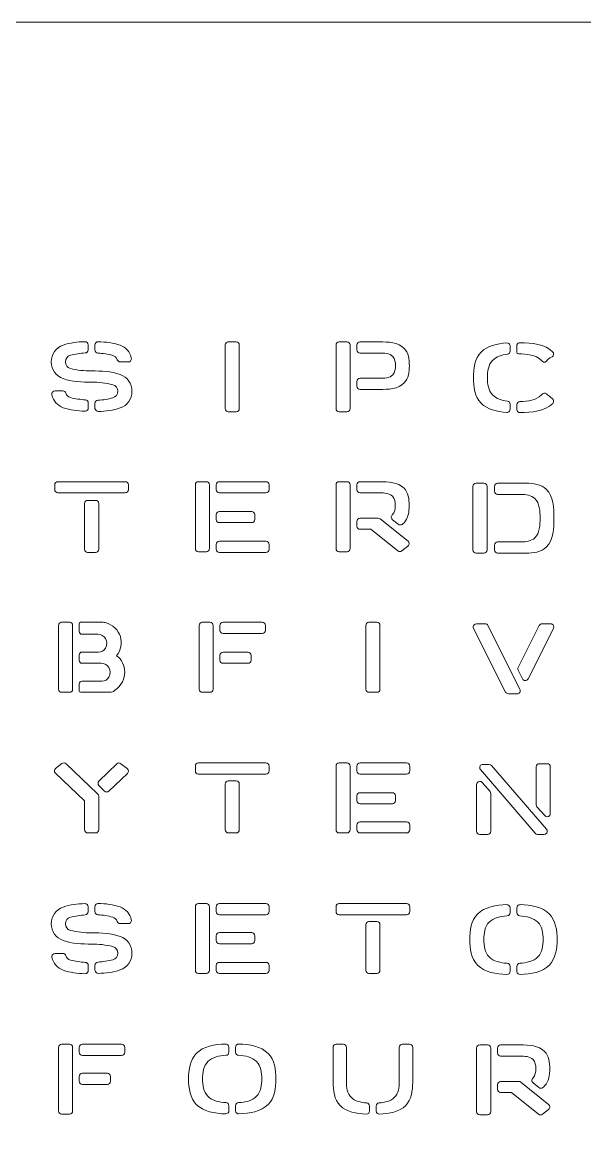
# Model space of a CAD drawing. Header units: inches. Extents: x 0 to 42, y 0 to 42.
# Drawn here: x 21 to 31.5, y 21.25 to 42 of the extents above; entities that cross this region are included whole.
import ezdxf

# ---------------------------------------------------------------- set-up
doc = ezdxf.new("R2010")
doc.units = ezdxf.units.IN
doc.header["$MEASUREMENT"] = 0
doc.layers.add('Layer 1', color=7, linetype='Continuous', lineweight=0)

msp = doc.modelspace()

# ---------------------------------------------------------------- linework, layer by layer
at = {"layer": 'Layer 1', "color": 18, "lineweight": 9, "true_color": 0x000000}
msp.add_lwpolyline([(0, 42), (42, 42), (42, 0), (0, 0)], close=True, dxfattribs=at)
for points, knots in [([(22.378, 34.75), (22.367, 34.761), (22.36, 34.776), (22.357, 34.792), (22.357, 34.792), (22.357, 34.886), (22.357, 34.886), (22.36, 34.918), (22.383, 34.942), (22.416, 34.944), (22.509, 34.95), (22.602, 34.964), (22.691, 34.988), (22.749, 35.004), (22.785, 35.051), (22.785, 35.111), (22.785, 35.17), (22.749, 35.218), (22.691, 35.233), (22.563, 35.268), (22.428, 35.281), (22.295, 35.281), (22.116, 35.281), (21.93, 35.286), (21.762, 35.348), (21.626, 35.397), (21.543, 35.515), (21.543, 35.66), (21.543, 35.804), (21.626, 35.922), (21.762, 35.972), (21.891, 36.019), (22.03, 36.033), (22.169, 36.037), (22.185, 36.038), (22.2, 36.032), (22.212, 36.021), (22.223, 36.009), (22.23, 35.995), (22.232, 35.978), (22.232, 35.978), (22.232, 35.885), (22.232, 35.885), (22.23, 35.852), (22.207, 35.828), (22.175, 35.826), (22.082, 35.82), (21.989, 35.806), (21.899, 35.782), (21.841, 35.767), (21.805, 35.719), (21.805, 35.66), (21.805, 35.6), (21.841, 35.553), (21.899, 35.537), (22.027, 35.503), (22.162, 35.49), (22.295, 35.49), (22.474, 35.49), (22.66, 35.484), (22.828, 35.423), (22.964, 35.373), (23.047, 35.255), (23.047, 35.111), (23.047, 34.966), (22.964, 34.848), (22.828, 34.799), (22.699, 34.752), (22.56, 34.737), (22.421, 34.733), (22.405, 34.733), (22.39, 34.738), (22.378, 34.75)], [0, 0, 0, 0, 1, 1, 1, 2, 2, 2, 3, 3, 3, 4, 4, 4, 5, 5, 5, 6, 6, 6, 7, 7, 7, 8, 8, 8, 9, 9, 9, 10, 10, 10, 11, 11, 11, 12, 12, 12, 13, 13, 13, 14, 14, 14, 15, 15, 15, 16, 16, 16, 17, 17, 17, 18, 18, 18, 19, 19, 19, 20, 20, 20, 21, 21, 21, 22, 22, 22, 23, 23, 23, 24, 24, 24, 24]), ([(23.036, 35.73), (23.04, 35.711), (23.034, 35.691), (23.02, 35.676), (23.009, 35.664), (22.992, 35.659), (22.975, 35.659), (22.975, 35.659), (22.831, 35.659), (22.831, 35.659), (22.805, 35.659), (22.783, 35.675), (22.775, 35.7), (22.761, 35.741), (22.73, 35.77), (22.688, 35.781), (22.598, 35.805), (22.505, 35.819), (22.412, 35.825), (22.381, 35.827), (22.357, 35.852), (22.357, 35.883), (22.357, 35.883), (22.357, 35.975), (22.357, 35.975), (22.357, 35.99), (22.361, 36.004), (22.371, 36.015), (22.383, 36.029), (22.4, 36.037), (22.418, 36.036), (22.556, 36.032), (22.696, 36.018), (22.825, 35.971), (22.934, 35.931), (23.011, 35.844), (23.036, 35.73)], [0, 0, 0, 0, 1, 1, 1, 2, 2, 2, 3, 3, 3, 4, 4, 4, 5, 5, 5, 6, 6, 6, 7, 7, 7, 8, 8, 8, 9, 9, 9, 10, 10, 10, 11, 11, 11, 12, 12, 12, 12]), ([(24.788, 34.787), (24.788, 34.787), (24.788, 35.975), (24.788, 35.975), (24.788, 36.007), (24.814, 36.034), (24.846, 36.034), (24.846, 36.034), (24.993, 36.034), (24.993, 36.034), (25.025, 36.034), (25.052, 36.007), (25.052, 35.975), (25.052, 35.975), (25.052, 34.787), (25.052, 34.787), (25.052, 34.754), (25.025, 34.728), (24.993, 34.728), (24.993, 34.728), (24.846, 34.728), (24.846, 34.728), (24.814, 34.728), (24.788, 34.754), (24.788, 34.787)], [0, 0, 0, 0, 1, 1, 1, 2, 2, 2, 3, 3, 3, 4, 4, 4, 5, 5, 5, 6, 6, 6, 7, 7, 7, 8, 8, 8, 8]), ([(27.121, 35.975), (27.121, 35.975), (27.121, 34.787), (27.121, 34.787), (27.121, 34.754), (27.095, 34.728), (27.062, 34.728), (27.062, 34.728), (26.916, 34.728), (26.916, 34.728), (26.883, 34.728), (26.857, 34.754), (26.857, 34.787), (26.857, 34.787), (26.857, 35.975), (26.857, 35.975), (26.857, 36.007), (26.883, 36.034), (26.916, 36.034), (26.916, 36.034), (27.062, 36.034), (27.062, 36.034), (27.095, 36.034), (27.121, 36.007), (27.121, 35.975)], [0, 0, 0, 0, 1, 1, 1, 2, 2, 2, 3, 3, 3, 4, 4, 4, 5, 5, 5, 6, 6, 6, 7, 7, 7, 8, 8, 8, 8]), ([(28.129, 35.912), (28.21, 35.834), (28.226, 35.702), (28.226, 35.589), (28.226, 35.477), (28.21, 35.345), (28.129, 35.266), (28.019, 35.153), (27.829, 35.145), (27.671, 35.145), (27.671, 35.145), (27.305, 35.145), (27.305, 35.145), (27.272, 35.145), (27.246, 35.171), (27.246, 35.204), (27.246, 35.204), (27.246, 35.294), (27.246, 35.294), (27.246, 35.327), (27.272, 35.353), (27.305, 35.353), (27.305, 35.353), (27.672, 35.353), (27.672, 35.353), (27.756, 35.353), (27.857, 35.357), (27.916, 35.418), (27.959, 35.459), (27.967, 35.529), (27.967, 35.589), (27.967, 35.649), (27.959, 35.719), (27.916, 35.761), (27.857, 35.821), (27.756, 35.825), (27.672, 35.825), (27.672, 35.825), (27.305, 35.825), (27.305, 35.825), (27.272, 35.825), (27.246, 35.852), (27.246, 35.884), (27.246, 35.884), (27.246, 35.975), (27.246, 35.975), (27.246, 36.007), (27.272, 36.034), (27.305, 36.034), (27.305, 36.034), (27.671, 36.034), (27.671, 36.034), (27.829, 36.034), (28.019, 36.025), (28.129, 35.912)], [0, 0, 0, 0, 1, 1, 1, 2, 2, 2, 3, 3, 3, 4, 4, 4, 5, 5, 5, 6, 6, 6, 7, 7, 7, 8, 8, 8, 9, 9, 9, 10, 10, 10, 11, 11, 11, 12, 12, 12, 13, 13, 13, 14, 14, 14, 15, 15, 15, 16, 16, 16, 17, 17, 17, 18, 18, 18, 18]), ([(29.564, 35.84), (29.682, 35.962), (29.863, 36.001), (30.042, 36.013), (30.057, 36.014), (30.072, 36.011), (30.084, 36.002), (30.099, 35.99), (30.107, 35.973), (30.107, 35.955), (30.107, 35.955), (30.107, 35.86), (30.107, 35.86), (30.107, 35.83), (30.085, 35.805), (30.055, 35.801), (29.95, 35.789), (29.849, 35.76), (29.779, 35.688), (29.699, 35.61), (29.682, 35.478), (29.682, 35.365), (29.682, 35.253), (29.699, 35.121), (29.779, 35.042), (29.849, 34.971), (29.95, 34.941), (30.055, 34.929), (30.085, 34.925), (30.107, 34.9), (30.107, 34.87), (30.107, 34.87), (30.107, 34.778), (30.107, 34.778), (30.107, 34.763), (30.102, 34.748), (30.093, 34.737), (30.08, 34.723), (30.063, 34.716), (30.044, 34.717), (29.864, 34.729), (29.682, 34.768), (29.564, 34.89), (29.445, 35.005), (29.421, 35.2), (29.421, 35.365), (29.421, 35.53), (29.445, 35.725), (29.564, 35.84)], [0, 0, 0, 0, 1, 1, 1, 2, 2, 2, 3, 3, 3, 4, 4, 4, 5, 5, 5, 6, 6, 6, 7, 7, 7, 8, 8, 8, 9, 9, 9, 10, 10, 10, 11, 11, 11, 12, 12, 12, 13, 13, 13, 14, 14, 14, 15, 15, 15, 16, 16, 16, 16]), ([(30.232, 35.842), (30.232, 35.842), (30.232, 35.966), (30.232, 35.966), (30.232, 35.97), (30.233, 35.974), (30.234, 35.978), (30.245, 36.004), (30.267, 36.019), (30.292, 36.018), (30.511, 36.016), (30.758, 35.993), (30.906, 35.84), (30.91, 35.837), (30.912, 35.833), (30.914, 35.828), (30.929, 35.787), (30.905, 35.749), (30.859, 35.743), (30.842, 35.729), (30.828, 35.718), (30.811, 35.705), (30.787, 35.648), (30.734, 35.64), (30.703, 35.675), (30.699, 35.679), (30.695, 35.684), (30.69, 35.688), (30.588, 35.794), (30.415, 35.808), (30.264, 35.809), (30.246, 35.81), (30.232, 35.824), (30.232, 35.842)], [0, 0, 0, 0, 1, 1, 1, 2, 2, 2, 3, 3, 3, 4, 4, 4, 5, 5, 5, 6, 6, 6, 7, 7, 7, 8, 8, 8, 9, 9, 9, 10, 10, 10, 11, 11, 11, 11]), ([(21.554, 35.045), (21.549, 35.065), (21.555, 35.084), (21.569, 35.099), (21.58, 35.111), (21.597, 35.117), (21.614, 35.117), (21.614, 35.117), (21.758, 35.117), (21.758, 35.117), (21.784, 35.117), (21.806, 35.1), (21.814, 35.076), (21.828, 35.035), (21.86, 35.006), (21.901, 34.994), (21.991, 34.97), (22.084, 34.957), (22.177, 34.951), (22.208, 34.949), (22.232, 34.923), (22.232, 34.892), (22.232, 34.892), (22.232, 34.801), (22.232, 34.801), (22.232, 34.786), (22.228, 34.771), (22.218, 34.76), (22.206, 34.746), (22.19, 34.739), (22.172, 34.739), (22.033, 34.744), (21.893, 34.758), (21.764, 34.805), (21.655, 34.845), (21.579, 34.932), (21.554, 35.045)], [0, 0, 0, 0, 1, 1, 1, 2, 2, 2, 3, 3, 3, 4, 4, 4, 5, 5, 5, 6, 6, 6, 7, 7, 7, 8, 8, 8, 9, 9, 9, 10, 10, 10, 11, 11, 11, 12, 12, 12, 12]), ([(30.232, 34.773), (30.232, 34.773), (30.232, 34.862), (30.232, 34.862), (30.232, 34.894), (30.258, 34.921), (30.29, 34.921), (30.434, 34.924), (30.593, 34.942), (30.69, 35.042), (30.695, 35.046), (30.699, 35.051), (30.703, 35.055), (30.724, 35.079), (30.759, 35.082), (30.784, 35.062), (30.821, 35.033), (30.858, 35.004), (30.894, 34.974), (30.906, 34.964), (30.915, 34.951), (30.918, 34.936), (30.921, 34.916), (30.914, 34.898), (30.901, 34.885), (30.752, 34.737), (30.508, 34.715), (30.292, 34.712), (30.274, 34.712), (30.257, 34.719), (30.246, 34.733), (30.236, 34.744), (30.232, 34.759), (30.232, 34.773)], [0, 0, 0, 0, 1, 1, 1, 2, 2, 2, 3, 3, 3, 4, 4, 4, 5, 5, 5, 6, 6, 6, 7, 7, 7, 8, 8, 8, 9, 9, 9, 10, 10, 10, 11, 11, 11, 11]), ([(21.666, 33.423), (21.666, 33.423), (22.923, 33.423), (22.923, 33.423), (22.956, 33.423), (22.982, 33.396), (22.982, 33.364), (22.982, 33.364), (22.982, 33.273), (22.982, 33.273), (22.982, 33.241), (22.956, 33.214), (22.923, 33.214), (22.923, 33.214), (21.666, 33.214), (21.666, 33.214), (21.633, 33.214), (21.607, 33.241), (21.607, 33.273), (21.607, 33.273), (21.607, 33.364), (21.607, 33.364), (21.607, 33.396), (21.633, 33.423), (21.666, 33.423)], [0, 0, 0, 0, 1, 1, 1, 2, 2, 2, 3, 3, 3, 4, 4, 4, 5, 5, 5, 6, 6, 6, 7, 7, 7, 8, 8, 8, 8]), ([(24.232, 32.176), (24.232, 32.176), (24.232, 33.364), (24.232, 33.364), (24.232, 33.396), (24.258, 33.423), (24.291, 33.423), (24.291, 33.423), (24.437, 33.423), (24.437, 33.423), (24.47, 33.423), (24.496, 33.396), (24.496, 33.364), (24.496, 33.364), (24.496, 32.176), (24.496, 32.176), (24.496, 32.143), (24.47, 32.117), (24.437, 32.117), (24.437, 32.117), (24.291, 32.117), (24.291, 32.117), (24.258, 32.117), (24.232, 32.143), (24.232, 32.176)], [0, 0, 0, 0, 1, 1, 1, 2, 2, 2, 3, 3, 3, 4, 4, 4, 5, 5, 5, 6, 6, 6, 7, 7, 7, 8, 8, 8, 8]), ([(25.548, 33.214), (25.548, 33.214), (24.68, 33.214), (24.68, 33.214), (24.647, 33.214), (24.621, 33.241), (24.621, 33.273), (24.621, 33.273), (24.621, 33.364), (24.621, 33.364), (24.621, 33.396), (24.647, 33.423), (24.68, 33.423), (24.68, 33.423), (25.548, 33.423), (25.548, 33.423), (25.581, 33.423), (25.607, 33.396), (25.607, 33.364), (25.607, 33.364), (25.607, 33.273), (25.607, 33.273), (25.607, 33.241), (25.581, 33.214), (25.548, 33.214)], [0, 0, 0, 0, 1, 1, 1, 2, 2, 2, 3, 3, 3, 4, 4, 4, 5, 5, 5, 6, 6, 6, 7, 7, 7, 8, 8, 8, 8]), ([(26.916, 33.423), (26.916, 33.423), (27.062, 33.423), (27.062, 33.423), (27.095, 33.423), (27.121, 33.396), (27.121, 33.364), (27.121, 33.364), (27.121, 32.176), (27.121, 32.176), (27.121, 32.143), (27.095, 32.117), (27.062, 32.117), (27.062, 32.117), (26.916, 32.117), (26.916, 32.117), (26.883, 32.117), (26.857, 32.143), (26.857, 32.176), (26.857, 32.176), (26.857, 33.364), (26.857, 33.364), (26.857, 33.396), (26.883, 33.423), (26.916, 33.423)], [0, 0, 0, 0, 1, 1, 1, 2, 2, 2, 3, 3, 3, 4, 4, 4, 5, 5, 5, 6, 6, 6, 7, 7, 7, 8, 8, 8, 8]), ([(28.126, 33.302), (28.206, 33.223), (28.223, 33.092), (28.223, 32.98), (28.223, 32.868), (28.206, 32.736), (28.126, 32.658), (28.114, 32.646), (28.102, 32.636), (28.09, 32.627), (28.068, 32.611), (28.039, 32.612), (28.019, 32.629), (28.019, 32.629), (27.911, 32.714), (27.911, 32.714), (27.899, 32.724), (27.89, 32.738), (27.888, 32.754), (27.885, 32.773), (27.892, 32.791), (27.906, 32.805), (27.908, 32.806), (27.909, 32.808), (27.911, 32.809), (27.953, 32.851), (27.962, 32.92), (27.962, 32.98), (27.962, 33.039), (27.953, 33.109), (27.911, 33.15), (27.853, 33.21), (27.753, 33.214), (27.669, 33.214), (27.669, 33.214), (27.305, 33.214), (27.305, 33.214), (27.272, 33.214), (27.246, 33.241), (27.246, 33.273), (27.246, 33.273), (27.246, 33.364), (27.246, 33.364), (27.246, 33.396), (27.272, 33.423), (27.305, 33.423), (27.305, 33.423), (27.669, 33.423), (27.669, 33.423), (27.827, 33.423), (28.016, 33.414), (28.126, 33.302)], [0, 0, 0, 0, 1, 1, 1, 2, 2, 2, 3, 3, 3, 4, 4, 4, 5, 5, 5, 6, 6, 6, 7, 7, 7, 8, 8, 8, 9, 9, 9, 10, 10, 10, 11, 11, 11, 12, 12, 12, 13, 13, 13, 14, 14, 14, 15, 15, 15, 16, 16, 16, 17, 17, 17, 17]), ([(29.471, 33.395), (29.471, 33.395), (29.618, 33.395), (29.618, 33.395), (29.65, 33.395), (29.677, 33.368), (29.677, 33.336), (29.677, 33.336), (29.677, 32.148), (29.677, 32.148), (29.677, 32.116), (29.65, 32.089), (29.618, 32.089), (29.618, 32.089), (29.471, 32.089), (29.471, 32.089), (29.439, 32.089), (29.413, 32.116), (29.413, 32.148), (29.413, 32.148), (29.413, 33.336), (29.413, 33.336), (29.413, 33.368), (29.439, 33.395), (29.471, 33.395)], [0, 0, 0, 0, 1, 1, 1, 2, 2, 2, 3, 3, 3, 4, 4, 4, 5, 5, 5, 6, 6, 6, 7, 7, 7, 8, 8, 8, 8]), ([(30.782, 32.203), (30.69, 32.109), (30.535, 32.089), (30.403, 32.089), (30.403, 32.089), (29.874, 32.089), (29.874, 32.089), (29.842, 32.089), (29.815, 32.116), (29.815, 32.148), (29.815, 32.148), (29.815, 32.239), (29.815, 32.239), (29.815, 32.271), (29.842, 32.298), (29.874, 32.298), (29.874, 32.298), (30.31, 32.298), (30.31, 32.298), (30.399, 32.298), (30.505, 32.311), (30.568, 32.375), (30.659, 32.463), (30.665, 32.615), (30.665, 32.742), (30.665, 32.868), (30.659, 33.021), (30.568, 33.109), (30.505, 33.173), (30.399, 33.186), (30.31, 33.186), (30.31, 33.186), (29.874, 33.186), (29.874, 33.186), (29.842, 33.186), (29.815, 33.213), (29.815, 33.245), (29.815, 33.245), (29.815, 33.336), (29.815, 33.336), (29.815, 33.368), (29.842, 33.395), (29.874, 33.395), (29.874, 33.395), (30.403, 33.395), (30.403, 33.395), (30.535, 33.395), (30.69, 33.375), (30.782, 33.281), (30.916, 33.151), (30.925, 32.928), (30.925, 32.742), (30.925, 32.556), (30.916, 32.333), (30.782, 32.203)], [0, 0, 0, 0, 1, 1, 1, 2, 2, 2, 3, 3, 3, 4, 4, 4, 5, 5, 5, 6, 6, 6, 7, 7, 7, 8, 8, 8, 9, 9, 9, 10, 10, 10, 11, 11, 11, 12, 12, 12, 13, 13, 13, 14, 14, 14, 15, 15, 15, 16, 16, 16, 17, 17, 17, 18, 18, 18, 18]), ([(22.221, 33.075), (22.221, 33.075), (22.368, 33.075), (22.368, 33.075), (22.4, 33.075), (22.427, 33.049), (22.427, 33.016), (22.427, 33.016), (22.427, 32.162), (22.427, 32.162), (22.427, 32.129), (22.4, 32.103), (22.368, 32.103), (22.368, 32.103), (22.221, 32.103), (22.221, 32.103), (22.189, 32.103), (22.163, 32.129), (22.163, 32.162), (22.163, 32.162), (22.163, 33.016), (22.163, 33.016), (22.163, 33.049), (22.189, 33.075), (22.221, 33.075)], [0, 0, 0, 0, 1, 1, 1, 2, 2, 2, 3, 3, 3, 4, 4, 4, 5, 5, 5, 6, 6, 6, 7, 7, 7, 8, 8, 8, 8]), ([(25.284, 32.659), (25.284, 32.659), (24.68, 32.659), (24.68, 32.659), (24.647, 32.659), (24.621, 32.685), (24.621, 32.717), (24.621, 32.717), (24.621, 32.808), (24.621, 32.808), (24.621, 32.841), (24.647, 32.867), (24.68, 32.867), (24.68, 32.867), (25.284, 32.867), (25.284, 32.867), (25.317, 32.867), (25.343, 32.841), (25.343, 32.808), (25.343, 32.808), (25.343, 32.717), (25.343, 32.717), (25.343, 32.685), (25.317, 32.659), (25.284, 32.659)], [0, 0, 0, 0, 1, 1, 1, 2, 2, 2, 3, 3, 3, 4, 4, 4, 5, 5, 5, 6, 6, 6, 7, 7, 7, 8, 8, 8, 8]), ([(27.246, 32.592), (27.246, 32.592), (27.246, 32.683), (27.246, 32.683), (27.246, 32.716), (27.272, 32.742), (27.305, 32.742), (27.305, 32.742), (27.644, 32.742), (27.644, 32.742), (27.657, 32.742), (27.67, 32.737), (27.68, 32.729), (27.68, 32.729), (28.201, 32.313), (28.201, 32.313), (28.213, 32.303), (28.221, 32.289), (28.222, 32.272), (28.224, 32.252), (28.215, 32.233), (28.199, 32.22), (28.199, 32.22), (28.086, 32.13), (28.086, 32.13), (28.065, 32.113), (28.034, 32.113), (28.013, 32.13), (28.013, 32.13), (27.508, 32.534), (27.508, 32.534), (27.508, 32.534), (27.305, 32.534), (27.305, 32.534), (27.272, 32.534), (27.246, 32.56), (27.246, 32.592)], [0, 0, 0, 0, 1, 1, 1, 2, 2, 2, 3, 3, 3, 4, 4, 4, 5, 5, 5, 6, 6, 6, 7, 7, 7, 8, 8, 8, 9, 9, 9, 10, 10, 10, 11, 11, 11, 12, 12, 12, 12]), ([(25.548, 32.103), (25.548, 32.103), (24.68, 32.103), (24.68, 32.103), (24.647, 32.103), (24.621, 32.129), (24.621, 32.162), (24.621, 32.162), (24.621, 32.253), (24.621, 32.253), (24.621, 32.285), (24.647, 32.311), (24.68, 32.311), (24.68, 32.311), (25.548, 32.311), (25.548, 32.311), (25.581, 32.311), (25.607, 32.285), (25.607, 32.253), (25.607, 32.253), (25.607, 32.162), (25.607, 32.162), (25.607, 32.129), (25.581, 32.103), (25.548, 32.103)], [0, 0, 0, 0, 1, 1, 1, 2, 2, 2, 3, 3, 3, 4, 4, 4, 5, 5, 5, 6, 6, 6, 7, 7, 7, 8, 8, 8, 8]), ([(21.677, 29.551), (21.677, 29.551), (21.677, 30.739), (21.677, 30.739), (21.677, 30.771), (21.703, 30.798), (21.735, 30.798), (21.735, 30.798), (21.882, 30.798), (21.882, 30.798), (21.914, 30.798), (21.94, 30.771), (21.94, 30.739), (21.94, 30.739), (21.94, 29.551), (21.94, 29.551), (21.94, 29.518), (21.914, 29.492), (21.882, 29.492), (21.882, 29.492), (21.735, 29.492), (21.735, 29.492), (21.703, 29.492), (21.677, 29.518), (21.677, 29.551)], [0, 0, 0, 0, 1, 1, 1, 2, 2, 2, 3, 3, 3, 4, 4, 4, 5, 5, 5, 6, 6, 6, 7, 7, 7, 8, 8, 8, 8]), ([(22.115, 30.575), (22.088, 30.575), (22.065, 30.597), (22.065, 30.625), (22.065, 30.625), (22.065, 30.775), (22.065, 30.775), (22.065, 30.787), (22.076, 30.798), (22.088, 30.798), (22.088, 30.798), (22.51, 30.798), (22.51, 30.798), (22.523, 30.798), (22.535, 30.796), (22.547, 30.793), (22.85, 30.714), (22.932, 30.38), (22.76, 30.175), (22.954, 30.033), (22.989, 29.723), (22.725, 29.523), (22.699, 29.503), (22.667, 29.492), (22.634, 29.492), (22.634, 29.492), (22.088, 29.492), (22.088, 29.492), (22.076, 29.492), (22.065, 29.502), (22.065, 29.515), (22.065, 29.515), (22.065, 29.651), (22.065, 29.651), (22.065, 29.678), (22.088, 29.7), (22.115, 29.7), (22.115, 29.7), (22.489, 29.7), (22.489, 29.7), (22.543, 29.7), (22.592, 29.729), (22.618, 29.776), (22.688, 29.904), (22.597, 30.034), (22.476, 30.034), (22.476, 30.034), (22.115, 30.034), (22.115, 30.034), (22.088, 30.034), (22.065, 30.056), (22.065, 30.083), (22.065, 30.083), (22.065, 30.193), (22.065, 30.193), (22.065, 30.22), (22.088, 30.242), (22.115, 30.242), (22.115, 30.242), (22.425, 30.242), (22.425, 30.242), (22.478, 30.242), (22.528, 30.271), (22.554, 30.318), (22.624, 30.446), (22.533, 30.575), (22.412, 30.575), (22.412, 30.575), (22.115, 30.575), (22.115, 30.575)], [0, 0, 0, 0, 1, 1, 1, 2, 2, 2, 3, 3, 3, 4, 4, 4, 5, 5, 5, 6, 6, 6, 7, 7, 7, 8, 8, 8, 9, 9, 9, 10, 10, 10, 11, 11, 11, 12, 12, 12, 13, 13, 13, 14, 14, 14, 15, 15, 15, 16, 16, 16, 17, 17, 17, 18, 18, 18, 19, 19, 19, 20, 20, 20, 21, 21, 21, 22, 22, 22, 23, 23, 23, 23]), ([(24.507, 29.492), (24.507, 29.492), (24.36, 29.492), (24.36, 29.492), (24.328, 29.492), (24.302, 29.518), (24.302, 29.551), (24.302, 29.551), (24.302, 30.739), (24.302, 30.739), (24.302, 30.771), (24.328, 30.798), (24.36, 30.798), (24.36, 30.798), (24.507, 30.798), (24.507, 30.798), (24.539, 30.798), (24.565, 30.771), (24.565, 30.739), (24.565, 30.739), (24.565, 29.551), (24.565, 29.551), (24.565, 29.518), (24.539, 29.492), (24.507, 29.492)], [0, 0, 0, 0, 1, 1, 1, 2, 2, 2, 3, 3, 3, 4, 4, 4, 5, 5, 5, 6, 6, 6, 7, 7, 7, 8, 8, 8, 8]), ([(25.538, 30.739), (25.538, 30.739), (25.538, 30.648), (25.538, 30.648), (25.538, 30.616), (25.511, 30.589), (25.479, 30.589), (25.479, 30.589), (24.749, 30.589), (24.749, 30.589), (24.717, 30.589), (24.69, 30.616), (24.69, 30.648), (24.69, 30.648), (24.69, 30.739), (24.69, 30.739), (24.69, 30.771), (24.717, 30.798), (24.749, 30.798), (24.749, 30.798), (25.479, 30.798), (25.479, 30.798), (25.511, 30.798), (25.538, 30.771), (25.538, 30.739)], [0, 0, 0, 0, 1, 1, 1, 2, 2, 2, 3, 3, 3, 4, 4, 4, 5, 5, 5, 6, 6, 6, 7, 7, 7, 8, 8, 8, 8]), ([(27.413, 29.551), (27.413, 29.551), (27.413, 30.739), (27.413, 30.739), (27.413, 30.771), (27.439, 30.798), (27.471, 30.798), (27.471, 30.798), (27.618, 30.798), (27.618, 30.798), (27.65, 30.798), (27.677, 30.771), (27.677, 30.739), (27.677, 30.739), (27.677, 29.551), (27.677, 29.551), (27.677, 29.518), (27.65, 29.492), (27.618, 29.492), (27.618, 29.492), (27.471, 29.492), (27.471, 29.492), (27.439, 29.492), (27.413, 29.518), (27.413, 29.551)], [0, 0, 0, 0, 1, 1, 1, 2, 2, 2, 3, 3, 3, 4, 4, 4, 5, 5, 5, 6, 6, 6, 7, 7, 7, 8, 8, 8, 8]), ([(29.691, 30.737), (29.691, 30.737), (30.289, 29.549), (30.289, 29.549), (30.298, 29.531), (30.297, 29.509), (30.285, 29.49), (30.274, 29.473), (30.254, 29.464), (30.234, 29.464), (30.234, 29.464), (30.075, 29.464), (30.075, 29.464), (30.053, 29.464), (30.033, 29.477), (30.023, 29.497), (30.023, 29.497), (29.425, 30.685), (29.425, 30.685), (29.415, 30.705), (29.417, 30.73), (29.434, 30.75), (29.445, 30.763), (29.462, 30.77), (29.479, 30.77), (29.479, 30.77), (29.639, 30.77), (29.639, 30.77), (29.661, 30.77), (29.681, 30.757), (29.691, 30.737)], [0, 0, 0, 0, 1, 1, 1, 2, 2, 2, 3, 3, 3, 4, 4, 4, 5, 5, 5, 6, 6, 6, 7, 7, 7, 8, 8, 8, 9, 9, 9, 10, 10, 10, 10]), ([(30.442, 29.743), (30.432, 29.722), (30.409, 29.709), (30.382, 29.711), (30.362, 29.714), (30.345, 29.727), (30.336, 29.745), (30.336, 29.745), (30.257, 29.903), (30.257, 29.903), (30.248, 29.92), (30.248, 29.94), (30.257, 29.956), (30.257, 29.956), (30.649, 30.737), (30.649, 30.737), (30.659, 30.757), (30.68, 30.77), (30.702, 30.77), (30.702, 30.77), (30.863, 30.77), (30.863, 30.77), (30.872, 30.77), (30.881, 30.768), (30.889, 30.763), (30.918, 30.749), (30.93, 30.713), (30.915, 30.684), (30.915, 30.684), (30.442, 29.743), (30.442, 29.743)], [0, 0, 0, 0, 1, 1, 1, 2, 2, 2, 3, 3, 3, 4, 4, 4, 5, 5, 5, 6, 6, 6, 7, 7, 7, 8, 8, 8, 9, 9, 9, 10, 10, 10, 10]), ([(25.215, 30.034), (25.215, 30.034), (24.749, 30.034), (24.749, 30.034), (24.717, 30.034), (24.69, 30.06), (24.69, 30.092), (24.69, 30.092), (24.69, 30.183), (24.69, 30.183), (24.69, 30.216), (24.717, 30.242), (24.749, 30.242), (24.749, 30.242), (25.215, 30.242), (25.215, 30.242), (25.247, 30.242), (25.274, 30.216), (25.274, 30.183), (25.274, 30.183), (25.274, 30.092), (25.274, 30.092), (25.274, 30.06), (25.247, 30.034), (25.215, 30.034)], [0, 0, 0, 0, 1, 1, 1, 2, 2, 2, 3, 3, 3, 4, 4, 4, 5, 5, 5, 6, 6, 6, 7, 7, 7, 8, 8, 8, 8]), ([(22.427, 27.553), (22.427, 27.553), (22.427, 26.926), (22.427, 26.926), (22.427, 26.893), (22.4, 26.867), (22.368, 26.867), (22.368, 26.867), (22.221, 26.867), (22.221, 26.867), (22.189, 26.867), (22.163, 26.893), (22.163, 26.926), (22.163, 26.926), (22.163, 27.463), (22.163, 27.463), (22.163, 27.463), (21.62, 27.981), (21.62, 27.981), (21.618, 27.983), (21.616, 27.985), (21.615, 27.987), (21.594, 28.012), (21.599, 28.049), (21.624, 28.069), (21.624, 28.069), (21.74, 28.161), (21.74, 28.161), (21.764, 28.18), (21.797, 28.178), (21.819, 28.158), (21.819, 28.158), (22.408, 27.595), (22.408, 27.595), (22.42, 27.584), (22.427, 27.569), (22.427, 27.553)], [0, 0, 0, 0, 1, 1, 1, 2, 2, 2, 3, 3, 3, 4, 4, 4, 5, 5, 5, 6, 6, 6, 7, 7, 7, 8, 8, 8, 9, 9, 9, 10, 10, 10, 11, 11, 11, 12, 12, 12, 12]), ([(22.619, 27.648), (22.597, 27.627), (22.561, 27.627), (22.538, 27.648), (22.538, 27.648), (22.432, 27.75), (22.432, 27.75), (22.432, 27.75), (22.431, 27.751), (22.431, 27.752), (22.408, 27.775), (22.409, 27.812), (22.432, 27.835), (22.432, 27.835), (22.766, 28.156), (22.766, 28.156), (22.787, 28.176), (22.82, 28.178), (22.843, 28.159), (22.843, 28.159), (22.958, 28.067), (22.958, 28.067), (22.96, 28.066), (22.962, 28.064), (22.964, 28.062), (22.987, 28.039), (22.986, 28.001), (22.962, 27.979), (22.962, 27.979), (22.619, 27.648), (22.619, 27.648)], [0, 0, 0, 0, 1, 1, 1, 2, 2, 2, 3, 3, 3, 4, 4, 4, 5, 5, 5, 6, 6, 6, 7, 7, 7, 8, 8, 8, 9, 9, 9, 10, 10, 10, 10]), ([(24.291, 28.173), (24.291, 28.173), (25.548, 28.173), (25.548, 28.173), (25.581, 28.173), (25.607, 28.146), (25.607, 28.114), (25.607, 28.114), (25.607, 28.023), (25.607, 28.023), (25.607, 27.991), (25.581, 27.964), (25.548, 27.964), (25.548, 27.964), (24.291, 27.964), (24.291, 27.964), (24.258, 27.964), (24.232, 27.991), (24.232, 28.023), (24.232, 28.023), (24.232, 28.114), (24.232, 28.114), (24.232, 28.146), (24.258, 28.173), (24.291, 28.173)], [0, 0, 0, 0, 1, 1, 1, 2, 2, 2, 3, 3, 3, 4, 4, 4, 5, 5, 5, 6, 6, 6, 7, 7, 7, 8, 8, 8, 8]), ([(26.857, 26.926), (26.857, 26.926), (26.857, 28.114), (26.857, 28.114), (26.857, 28.146), (26.883, 28.173), (26.916, 28.173), (26.916, 28.173), (27.062, 28.173), (27.062, 28.173), (27.095, 28.173), (27.121, 28.146), (27.121, 28.114), (27.121, 28.114), (27.121, 26.926), (27.121, 26.926), (27.121, 26.893), (27.095, 26.867), (27.062, 26.867), (27.062, 26.867), (26.916, 26.867), (26.916, 26.867), (26.883, 26.867), (26.857, 26.893), (26.857, 26.926)], [0, 0, 0, 0, 1, 1, 1, 2, 2, 2, 3, 3, 3, 4, 4, 4, 5, 5, 5, 6, 6, 6, 7, 7, 7, 8, 8, 8, 8]), ([(28.173, 27.964), (28.173, 27.964), (27.305, 27.964), (27.305, 27.964), (27.272, 27.964), (27.246, 27.991), (27.246, 28.023), (27.246, 28.023), (27.246, 28.114), (27.246, 28.114), (27.246, 28.146), (27.272, 28.173), (27.305, 28.173), (27.305, 28.173), (28.173, 28.173), (28.173, 28.173), (28.206, 28.173), (28.232, 28.146), (28.232, 28.114), (28.232, 28.114), (28.232, 28.023), (28.232, 28.023), (28.232, 27.991), (28.206, 27.964), (28.173, 27.964)], [0, 0, 0, 0, 1, 1, 1, 2, 2, 2, 3, 3, 3, 4, 4, 4, 5, 5, 5, 6, 6, 6, 7, 7, 7, 8, 8, 8, 8]), ([(29.762, 28.124), (29.762, 28.124), (30.786, 26.936), (30.786, 26.936), (30.802, 26.918), (30.805, 26.89), (30.791, 26.867), (30.781, 26.849), (30.76, 26.839), (30.739, 26.839), (30.739, 26.839), (30.62, 26.839), (30.62, 26.839), (30.603, 26.839), (30.587, 26.847), (30.576, 26.86), (30.576, 26.86), (29.553, 28.048), (29.553, 28.048), (29.537, 28.066), (29.533, 28.094), (29.547, 28.117), (29.558, 28.135), (29.578, 28.145), (29.599, 28.145), (29.599, 28.145), (29.718, 28.145), (29.718, 28.145), (29.735, 28.145), (29.751, 28.137), (29.762, 28.124)], [0, 0, 0, 0, 1, 1, 1, 2, 2, 2, 3, 3, 3, 4, 4, 4, 5, 5, 5, 6, 6, 6, 7, 7, 7, 8, 8, 8, 9, 9, 9, 10, 10, 10, 10]), ([(30.857, 28.1), (30.857, 28.1), (30.857, 27.229), (30.857, 27.229), (30.857, 27.217), (30.854, 27.205), (30.847, 27.195), (30.824, 27.161), (30.778, 27.16), (30.753, 27.189), (30.753, 27.189), (30.608, 27.356), (30.608, 27.356), (30.598, 27.366), (30.593, 27.38), (30.593, 27.394), (30.593, 27.394), (30.593, 28.1), (30.593, 28.1), (30.593, 28.132), (30.62, 28.159), (30.652, 28.159), (30.652, 28.159), (30.798, 28.159), (30.798, 28.159), (30.831, 28.159), (30.857, 28.132), (30.857, 28.1)], [0, 0, 0, 0, 1, 1, 1, 2, 2, 2, 3, 3, 3, 4, 4, 4, 5, 5, 5, 6, 6, 6, 7, 7, 7, 8, 8, 8, 9, 9, 9, 9]), ([(24.846, 27.839), (24.846, 27.839), (24.993, 27.839), (24.993, 27.839), (25.025, 27.839), (25.052, 27.813), (25.052, 27.78), (25.052, 27.78), (25.052, 26.926), (25.052, 26.926), (25.052, 26.893), (25.025, 26.867), (24.993, 26.867), (24.993, 26.867), (24.846, 26.867), (24.846, 26.867), (24.814, 26.867), (24.788, 26.893), (24.788, 26.926), (24.788, 26.926), (24.788, 27.78), (24.788, 27.78), (24.788, 27.813), (24.814, 27.839), (24.846, 27.839)], [0, 0, 0, 0, 1, 1, 1, 2, 2, 2, 3, 3, 3, 4, 4, 4, 5, 5, 5, 6, 6, 6, 7, 7, 7, 8, 8, 8, 8]), ([(29.746, 27.604), (29.746, 27.604), (29.746, 26.898), (29.746, 26.898), (29.746, 26.866), (29.72, 26.839), (29.687, 26.839), (29.687, 26.839), (29.541, 26.839), (29.541, 26.839), (29.508, 26.839), (29.482, 26.866), (29.482, 26.898), (29.482, 26.898), (29.482, 27.769), (29.482, 27.769), (29.482, 27.781), (29.485, 27.793), (29.492, 27.803), (29.515, 27.837), (29.562, 27.838), (29.586, 27.809), (29.586, 27.809), (29.732, 27.642), (29.732, 27.642), (29.741, 27.631), (29.746, 27.618), (29.746, 27.604)], [0, 0, 0, 0, 1, 1, 1, 2, 2, 2, 3, 3, 3, 4, 4, 4, 5, 5, 5, 6, 6, 6, 7, 7, 7, 8, 8, 8, 9, 9, 9, 9]), ([(27.909, 27.409), (27.909, 27.409), (27.305, 27.409), (27.305, 27.409), (27.272, 27.409), (27.246, 27.435), (27.246, 27.467), (27.246, 27.467), (27.246, 27.558), (27.246, 27.558), (27.246, 27.591), (27.272, 27.617), (27.305, 27.617), (27.305, 27.617), (27.909, 27.617), (27.909, 27.617), (27.942, 27.617), (27.968, 27.591), (27.968, 27.558), (27.968, 27.558), (27.968, 27.467), (27.968, 27.467), (27.968, 27.435), (27.942, 27.409), (27.909, 27.409)], [0, 0, 0, 0, 1, 1, 1, 2, 2, 2, 3, 3, 3, 4, 4, 4, 5, 5, 5, 6, 6, 6, 7, 7, 7, 8, 8, 8, 8]), ([(28.173, 26.867), (28.173, 26.867), (27.305, 26.867), (27.305, 26.867), (27.272, 26.867), (27.246, 26.893), (27.246, 26.926), (27.246, 26.926), (27.246, 27.016), (27.246, 27.016), (27.246, 27.049), (27.272, 27.075), (27.305, 27.075), (27.305, 27.075), (28.173, 27.075), (28.173, 27.075), (28.206, 27.075), (28.232, 27.049), (28.232, 27.016), (28.232, 27.016), (28.232, 26.926), (28.232, 26.926), (28.232, 26.893), (28.206, 26.867), (28.173, 26.867)], [0, 0, 0, 0, 1, 1, 1, 2, 2, 2, 3, 3, 3, 4, 4, 4, 5, 5, 5, 6, 6, 6, 7, 7, 7, 8, 8, 8, 8]), ([(22.378, 24.261), (22.367, 24.272), (22.36, 24.287), (22.357, 24.303), (22.357, 24.303), (22.357, 24.397), (22.357, 24.397), (22.36, 24.43), (22.383, 24.453), (22.416, 24.456), (22.509, 24.462), (22.602, 24.475), (22.691, 24.499), (22.749, 24.515), (22.785, 24.562), (22.785, 24.622), (22.785, 24.681), (22.749, 24.729), (22.691, 24.744), (22.563, 24.779), (22.428, 24.792), (22.295, 24.792), (22.116, 24.792), (21.93, 24.797), (21.762, 24.859), (21.626, 24.908), (21.543, 25.026), (21.543, 25.171), (21.543, 25.315), (21.626, 25.433), (21.762, 25.483), (21.891, 25.53), (22.03, 25.544), (22.169, 25.548), (22.185, 25.549), (22.2, 25.543), (22.212, 25.532), (22.223, 25.52), (22.23, 25.506), (22.232, 25.489), (22.232, 25.489), (22.232, 25.396), (22.232, 25.396), (22.23, 25.363), (22.207, 25.339), (22.175, 25.337), (22.082, 25.331), (21.989, 25.317), (21.899, 25.293), (21.841, 25.278), (21.805, 25.23), (21.805, 25.171), (21.805, 25.111), (21.841, 25.064), (21.899, 25.048), (22.027, 25.014), (22.162, 25.001), (22.295, 25.001), (22.474, 25.001), (22.66, 24.995), (22.828, 24.934), (22.964, 24.884), (23.047, 24.766), (23.047, 24.622), (23.047, 24.477), (22.964, 24.359), (22.828, 24.31), (22.699, 24.263), (22.56, 24.248), (22.421, 24.244), (22.405, 24.244), (22.39, 24.25), (22.378, 24.261)], [0, 0, 0, 0, 1, 1, 1, 2, 2, 2, 3, 3, 3, 4, 4, 4, 5, 5, 5, 6, 6, 6, 7, 7, 7, 8, 8, 8, 9, 9, 9, 10, 10, 10, 11, 11, 11, 12, 12, 12, 13, 13, 13, 14, 14, 14, 15, 15, 15, 16, 16, 16, 17, 17, 17, 18, 18, 18, 19, 19, 19, 20, 20, 20, 21, 21, 21, 22, 22, 22, 23, 23, 23, 24, 24, 24, 24]), ([(23.036, 25.244), (23.04, 25.224), (23.034, 25.205), (23.02, 25.19), (23.009, 25.178), (22.992, 25.173), (22.975, 25.173), (22.975, 25.173), (22.831, 25.173), (22.831, 25.173), (22.805, 25.173), (22.783, 25.189), (22.775, 25.214), (22.761, 25.254), (22.73, 25.284), (22.688, 25.295), (22.598, 25.319), (22.505, 25.333), (22.412, 25.339), (22.381, 25.341), (22.357, 25.366), (22.357, 25.397), (22.357, 25.397), (22.357, 25.489), (22.357, 25.489), (22.357, 25.503), (22.361, 25.518), (22.371, 25.529), (22.383, 25.543), (22.4, 25.551), (22.418, 25.55), (22.556, 25.546), (22.696, 25.532), (22.825, 25.485), (22.934, 25.445), (23.011, 25.357), (23.036, 25.244)], [0, 0, 0, 0, 1, 1, 1, 2, 2, 2, 3, 3, 3, 4, 4, 4, 5, 5, 5, 6, 6, 6, 7, 7, 7, 8, 8, 8, 9, 9, 9, 10, 10, 10, 11, 11, 11, 12, 12, 12, 12]), ([(24.232, 24.301), (24.232, 24.301), (24.232, 25.489), (24.232, 25.489), (24.232, 25.521), (24.258, 25.548), (24.291, 25.548), (24.291, 25.548), (24.437, 25.548), (24.437, 25.548), (24.47, 25.548), (24.496, 25.521), (24.496, 25.489), (24.496, 25.489), (24.496, 24.301), (24.496, 24.301), (24.496, 24.268), (24.47, 24.242), (24.437, 24.242), (24.437, 24.242), (24.291, 24.242), (24.291, 24.242), (24.258, 24.242), (24.232, 24.268), (24.232, 24.301)], [0, 0, 0, 0, 1, 1, 1, 2, 2, 2, 3, 3, 3, 4, 4, 4, 5, 5, 5, 6, 6, 6, 7, 7, 7, 8, 8, 8, 8]), ([(25.548, 25.339), (25.548, 25.339), (24.68, 25.339), (24.68, 25.339), (24.647, 25.339), (24.621, 25.366), (24.621, 25.398), (24.621, 25.398), (24.621, 25.489), (24.621, 25.489), (24.621, 25.521), (24.647, 25.548), (24.68, 25.548), (24.68, 25.548), (25.548, 25.548), (25.548, 25.548), (25.581, 25.548), (25.607, 25.521), (25.607, 25.489), (25.607, 25.489), (25.607, 25.398), (25.607, 25.398), (25.607, 25.366), (25.581, 25.339), (25.548, 25.339)], [0, 0, 0, 0, 1, 1, 1, 2, 2, 2, 3, 3, 3, 4, 4, 4, 5, 5, 5, 6, 6, 6, 7, 7, 7, 8, 8, 8, 8]), ([(26.916, 25.548), (26.916, 25.548), (28.173, 25.548), (28.173, 25.548), (28.206, 25.548), (28.232, 25.521), (28.232, 25.489), (28.232, 25.489), (28.232, 25.398), (28.232, 25.398), (28.232, 25.366), (28.206, 25.339), (28.173, 25.339), (28.173, 25.339), (26.916, 25.339), (26.916, 25.339), (26.883, 25.339), (26.857, 25.366), (26.857, 25.398), (26.857, 25.398), (26.857, 25.489), (26.857, 25.489), (26.857, 25.521), (26.883, 25.548), (26.916, 25.548)], [0, 0, 0, 0, 1, 1, 1, 2, 2, 2, 3, 3, 3, 4, 4, 4, 5, 5, 5, 6, 6, 6, 7, 7, 7, 8, 8, 8, 8]), ([(29.498, 25.351), (29.631, 25.488), (29.844, 25.521), (30.044, 25.528), (30.058, 25.528), (30.073, 25.525), (30.085, 25.515), (30.099, 25.504), (30.107, 25.487), (30.107, 25.469), (30.107, 25.469), (30.107, 25.377), (30.107, 25.377), (30.107, 25.345), (30.083, 25.32), (30.052, 25.318), (29.926, 25.31), (29.797, 25.285), (29.714, 25.199), (29.633, 25.121), (29.617, 24.989), (29.617, 24.876), (29.617, 24.764), (29.633, 24.632), (29.714, 24.553), (29.797, 24.468), (29.926, 24.442), (30.052, 24.435), (30.083, 24.433), (30.107, 24.407), (30.107, 24.376), (30.107, 24.376), (30.107, 24.286), (30.107, 24.286), (30.107, 24.271), (30.103, 24.256), (30.093, 24.245), (30.081, 24.231), (30.064, 24.224), (30.046, 24.225), (29.845, 24.232), (29.632, 24.264), (29.498, 24.401), (29.38, 24.517), (29.355, 24.711), (29.355, 24.876), (29.355, 25.042), (29.38, 25.236), (29.498, 25.351)], [0, 0, 0, 0, 1, 1, 1, 2, 2, 2, 3, 3, 3, 4, 4, 4, 5, 5, 5, 6, 6, 6, 7, 7, 7, 8, 8, 8, 9, 9, 9, 10, 10, 10, 11, 11, 11, 12, 12, 12, 13, 13, 13, 14, 14, 14, 15, 15, 15, 16, 16, 16, 16]), ([(30.841, 25.351), (30.959, 25.236), (30.984, 25.042), (30.984, 24.876), (30.984, 24.711), (30.959, 24.517), (30.841, 24.401), (30.708, 24.264), (30.496, 24.232), (30.295, 24.225), (30.281, 24.224), (30.266, 24.228), (30.254, 24.237), (30.24, 24.249), (30.232, 24.265), (30.232, 24.283), (30.232, 24.283), (30.232, 24.376), (30.232, 24.376), (30.232, 24.407), (30.256, 24.433), (30.287, 24.435), (30.413, 24.442), (30.542, 24.468), (30.625, 24.553), (30.706, 24.632), (30.722, 24.764), (30.722, 24.876), (30.722, 24.989), (30.706, 25.121), (30.625, 25.199), (30.542, 25.285), (30.413, 25.31), (30.287, 25.318), (30.256, 25.32), (30.232, 25.345), (30.232, 25.377), (30.232, 25.377), (30.232, 25.467), (30.232, 25.467), (30.232, 25.481), (30.236, 25.496), (30.246, 25.507), (30.258, 25.521), (30.275, 25.529), (30.293, 25.528), (30.494, 25.521), (30.707, 25.489), (30.841, 25.351)], [0, 0, 0, 0, 1, 1, 1, 2, 2, 2, 3, 3, 3, 4, 4, 4, 5, 5, 5, 6, 6, 6, 7, 7, 7, 8, 8, 8, 9, 9, 9, 10, 10, 10, 11, 11, 11, 12, 12, 12, 13, 13, 13, 14, 14, 14, 15, 15, 15, 16, 16, 16, 16]), ([(27.471, 25.214), (27.471, 25.214), (27.618, 25.214), (27.618, 25.214), (27.65, 25.214), (27.677, 25.188), (27.677, 25.155), (27.677, 25.155), (27.677, 24.301), (27.677, 24.301), (27.677, 24.268), (27.65, 24.242), (27.618, 24.242), (27.618, 24.242), (27.471, 24.242), (27.471, 24.242), (27.439, 24.242), (27.413, 24.268), (27.413, 24.301), (27.413, 24.301), (27.413, 25.155), (27.413, 25.155), (27.413, 25.188), (27.439, 25.214), (27.471, 25.214)], [0, 0, 0, 0, 1, 1, 1, 2, 2, 2, 3, 3, 3, 4, 4, 4, 5, 5, 5, 6, 6, 6, 7, 7, 7, 8, 8, 8, 8]), ([(25.284, 24.798), (25.284, 24.798), (24.68, 24.798), (24.68, 24.798), (24.647, 24.798), (24.621, 24.824), (24.621, 24.856), (24.621, 24.856), (24.621, 24.947), (24.621, 24.947), (24.621, 24.979), (24.647, 25.006), (24.68, 25.006), (24.68, 25.006), (25.284, 25.006), (25.284, 25.006), (25.317, 25.006), (25.343, 24.979), (25.343, 24.947), (25.343, 24.947), (25.343, 24.856), (25.343, 24.856), (25.343, 24.824), (25.317, 24.798), (25.284, 24.798)], [0, 0, 0, 0, 1, 1, 1, 2, 2, 2, 3, 3, 3, 4, 4, 4, 5, 5, 5, 6, 6, 6, 7, 7, 7, 8, 8, 8, 8]), ([(21.554, 24.545), (21.549, 24.565), (21.555, 24.584), (21.569, 24.599), (21.58, 24.611), (21.597, 24.617), (21.614, 24.617), (21.614, 24.617), (21.758, 24.617), (21.758, 24.617), (21.784, 24.617), (21.806, 24.6), (21.814, 24.576), (21.828, 24.535), (21.86, 24.506), (21.901, 24.494), (21.991, 24.47), (22.084, 24.457), (22.177, 24.451), (22.208, 24.449), (22.232, 24.423), (22.232, 24.392), (22.232, 24.392), (22.232, 24.301), (22.232, 24.301), (22.232, 24.286), (22.228, 24.271), (22.218, 24.26), (22.206, 24.246), (22.19, 24.239), (22.172, 24.239), (22.033, 24.244), (21.893, 24.258), (21.764, 24.305), (21.655, 24.345), (21.579, 24.432), (21.554, 24.545)], [0, 0, 0, 0, 1, 1, 1, 2, 2, 2, 3, 3, 3, 4, 4, 4, 5, 5, 5, 6, 6, 6, 7, 7, 7, 8, 8, 8, 9, 9, 9, 10, 10, 10, 11, 11, 11, 12, 12, 12, 12]), ([(25.548, 24.242), (25.548, 24.242), (24.68, 24.242), (24.68, 24.242), (24.647, 24.242), (24.621, 24.268), (24.621, 24.301), (24.621, 24.301), (24.621, 24.391), (24.621, 24.391), (24.621, 24.424), (24.647, 24.45), (24.68, 24.45), (24.68, 24.45), (25.548, 24.45), (25.548, 24.45), (25.581, 24.45), (25.607, 24.424), (25.607, 24.391), (25.607, 24.391), (25.607, 24.301), (25.607, 24.301), (25.607, 24.268), (25.581, 24.242), (25.548, 24.242)], [0, 0, 0, 0, 1, 1, 1, 2, 2, 2, 3, 3, 3, 4, 4, 4, 5, 5, 5, 6, 6, 6, 7, 7, 7, 8, 8, 8, 8]), ([(21.882, 21.617), (21.882, 21.617), (21.735, 21.617), (21.735, 21.617), (21.703, 21.617), (21.677, 21.643), (21.677, 21.676), (21.677, 21.676), (21.677, 22.864), (21.677, 22.864), (21.677, 22.896), (21.703, 22.923), (21.735, 22.923), (21.735, 22.923), (21.882, 22.923), (21.882, 22.923), (21.914, 22.923), (21.94, 22.896), (21.94, 22.864), (21.94, 22.864), (21.94, 21.676), (21.94, 21.676), (21.94, 21.643), (21.914, 21.617), (21.882, 21.617)], [0, 0, 0, 0, 1, 1, 1, 2, 2, 2, 3, 3, 3, 4, 4, 4, 5, 5, 5, 6, 6, 6, 7, 7, 7, 8, 8, 8, 8]), ([(22.913, 22.864), (22.913, 22.864), (22.913, 22.773), (22.913, 22.773), (22.913, 22.741), (22.886, 22.714), (22.854, 22.714), (22.854, 22.714), (22.124, 22.714), (22.124, 22.714), (22.092, 22.714), (22.065, 22.741), (22.065, 22.773), (22.065, 22.773), (22.065, 22.864), (22.065, 22.864), (22.065, 22.896), (22.092, 22.923), (22.124, 22.923), (22.124, 22.923), (22.854, 22.923), (22.854, 22.923), (22.886, 22.923), (22.913, 22.896), (22.913, 22.864)], [0, 0, 0, 0, 1, 1, 1, 2, 2, 2, 3, 3, 3, 4, 4, 4, 5, 5, 5, 6, 6, 6, 7, 7, 7, 8, 8, 8, 8]), ([(24.248, 22.749), (24.381, 22.886), (24.594, 22.918), (24.794, 22.926), (24.808, 22.926), (24.823, 22.922), (24.835, 22.913), (24.849, 22.902), (24.857, 22.885), (24.857, 22.867), (24.857, 22.867), (24.857, 22.774), (24.857, 22.774), (24.857, 22.743), (24.833, 22.717), (24.802, 22.716), (24.676, 22.708), (24.547, 22.683), (24.464, 22.597), (24.383, 22.519), (24.367, 22.386), (24.367, 22.274), (24.367, 22.162), (24.383, 22.029), (24.464, 21.951), (24.547, 21.866), (24.676, 21.84), (24.802, 21.832), (24.833, 21.831), (24.857, 21.805), (24.857, 21.774), (24.857, 21.774), (24.857, 21.684), (24.857, 21.684), (24.857, 21.669), (24.853, 21.654), (24.843, 21.643), (24.831, 21.629), (24.814, 21.622), (24.796, 21.622), (24.595, 21.629), (24.382, 21.662), (24.248, 21.799), (24.13, 21.914), (24.105, 22.109), (24.105, 22.274), (24.105, 22.439), (24.13, 22.634), (24.248, 22.749)], [0, 0, 0, 0, 1, 1, 1, 2, 2, 2, 3, 3, 3, 4, 4, 4, 5, 5, 5, 6, 6, 6, 7, 7, 7, 8, 8, 8, 9, 9, 9, 10, 10, 10, 11, 11, 11, 12, 12, 12, 13, 13, 13, 14, 14, 14, 15, 15, 15, 16, 16, 16, 16]), ([(25.591, 22.749), (25.709, 22.634), (25.734, 22.439), (25.734, 22.274), (25.734, 22.109), (25.709, 21.914), (25.591, 21.799), (25.458, 21.662), (25.246, 21.63), (25.045, 21.622), (25.031, 21.622), (25.016, 21.626), (25.004, 21.635), (24.99, 21.646), (24.982, 21.663), (24.982, 21.681), (24.982, 21.681), (24.982, 21.774), (24.982, 21.774), (24.982, 21.805), (25.006, 21.831), (25.037, 21.832), (25.163, 21.84), (25.292, 21.866), (25.375, 21.951), (25.456, 22.029), (25.472, 22.162), (25.472, 22.274), (25.472, 22.386), (25.456, 22.519), (25.375, 22.597), (25.292, 22.683), (25.163, 22.708), (25.037, 22.716), (25.006, 22.717), (24.982, 22.743), (24.982, 22.774), (24.982, 22.774), (24.982, 22.864), (24.982, 22.864), (24.982, 22.879), (24.986, 22.894), (24.996, 22.905), (25.008, 22.919), (25.025, 22.926), (25.043, 22.926), (25.244, 22.919), (25.457, 22.886), (25.591, 22.749)], [0, 0, 0, 0, 1, 1, 1, 2, 2, 2, 3, 3, 3, 4, 4, 4, 5, 5, 5, 6, 6, 6, 7, 7, 7, 8, 8, 8, 9, 9, 9, 10, 10, 10, 11, 11, 11, 12, 12, 12, 13, 13, 13, 14, 14, 14, 15, 15, 15, 16, 16, 16, 16]), ([(26.932, 21.78), (26.824, 21.886), (26.802, 22.064), (26.802, 22.217), (26.802, 22.217), (26.802, 22.864), (26.802, 22.864), (26.802, 22.896), (26.828, 22.923), (26.86, 22.923), (26.86, 22.923), (26.993, 22.923), (26.993, 22.923), (27.025, 22.923), (27.052, 22.896), (27.052, 22.864), (27.052, 22.864), (27.052, 22.217), (27.052, 22.217), (27.052, 22.117), (27.066, 22.001), (27.138, 21.932), (27.21, 21.859), (27.319, 21.835), (27.428, 21.828), (27.458, 21.826), (27.482, 21.8), (27.482, 21.769), (27.482, 21.769), (27.482, 21.678), (27.482, 21.678), (27.482, 21.664), (27.478, 21.649), (27.468, 21.638), (27.456, 21.624), (27.439, 21.617), (27.421, 21.617), (27.241, 21.625), (27.051, 21.656), (26.932, 21.78)], [0, 0, 0, 0, 1, 1, 1, 2, 2, 2, 3, 3, 3, 4, 4, 4, 5, 5, 5, 6, 6, 6, 7, 7, 7, 8, 8, 8, 9, 9, 9, 10, 10, 10, 11, 11, 11, 12, 12, 12, 13, 13, 13, 13]), ([(28.157, 21.78), (28.038, 21.656), (27.85, 21.625), (27.67, 21.618), (27.656, 21.617), (27.641, 21.621), (27.629, 21.63), (27.615, 21.642), (27.607, 21.658), (27.607, 21.676), (27.607, 21.676), (27.607, 21.769), (27.607, 21.769), (27.607, 21.8), (27.631, 21.826), (27.662, 21.828), (27.77, 21.835), (27.879, 21.859), (27.951, 21.932), (28.023, 22.001), (28.038, 22.117), (28.038, 22.217), (28.038, 22.217), (28.038, 22.864), (28.038, 22.864), (28.038, 22.896), (28.064, 22.923), (28.096, 22.923), (28.096, 22.923), (28.229, 22.923), (28.229, 22.923), (28.261, 22.923), (28.288, 22.896), (28.288, 22.864), (28.288, 22.864), (28.288, 22.217), (28.288, 22.217), (28.288, 22.064), (28.265, 21.886), (28.157, 21.78)], [0, 0, 0, 0, 1, 1, 1, 2, 2, 2, 3, 3, 3, 4, 4, 4, 5, 5, 5, 6, 6, 6, 7, 7, 7, 8, 8, 8, 9, 9, 9, 10, 10, 10, 11, 11, 11, 12, 12, 12, 13, 13, 13, 13]), ([(29.541, 22.909), (29.541, 22.909), (29.687, 22.909), (29.687, 22.909), (29.72, 22.909), (29.746, 22.882), (29.746, 22.85), (29.746, 22.85), (29.746, 21.662), (29.746, 21.662), (29.746, 21.629), (29.72, 21.603), (29.687, 21.603), (29.687, 21.603), (29.541, 21.603), (29.541, 21.603), (29.508, 21.603), (29.482, 21.629), (29.482, 21.662), (29.482, 21.662), (29.482, 22.85), (29.482, 22.85), (29.482, 22.882), (29.508, 22.909), (29.541, 22.909)], [0, 0, 0, 0, 1, 1, 1, 2, 2, 2, 3, 3, 3, 4, 4, 4, 5, 5, 5, 6, 6, 6, 7, 7, 7, 8, 8, 8, 8]), ([(30.751, 22.788), (30.831, 22.71), (30.848, 22.578), (30.848, 22.466), (30.848, 22.354), (30.831, 22.222), (30.751, 22.144), (30.739, 22.133), (30.727, 22.122), (30.715, 22.113), (30.693, 22.097), (30.664, 22.098), (30.644, 22.115), (30.644, 22.115), (30.536, 22.201), (30.536, 22.201), (30.524, 22.21), (30.515, 22.224), (30.513, 22.24), (30.51, 22.259), (30.517, 22.278), (30.531, 22.291), (30.533, 22.292), (30.534, 22.294), (30.536, 22.296), (30.578, 22.337), (30.587, 22.407), (30.587, 22.466), (30.587, 22.525), (30.578, 22.595), (30.536, 22.636), (30.478, 22.696), (30.378, 22.7), (30.294, 22.7), (30.294, 22.7), (29.93, 22.7), (29.93, 22.7), (29.897, 22.7), (29.871, 22.727), (29.871, 22.759), (29.871, 22.759), (29.871, 22.85), (29.871, 22.85), (29.871, 22.882), (29.897, 22.909), (29.93, 22.909), (29.93, 22.909), (30.294, 22.909), (30.294, 22.909), (30.452, 22.909), (30.641, 22.901), (30.751, 22.788)], [0, 0, 0, 0, 1, 1, 1, 2, 2, 2, 3, 3, 3, 4, 4, 4, 5, 5, 5, 6, 6, 6, 7, 7, 7, 8, 8, 8, 9, 9, 9, 10, 10, 10, 11, 11, 11, 12, 12, 12, 13, 13, 13, 14, 14, 14, 15, 15, 15, 16, 16, 16, 17, 17, 17, 17]), ([(22.59, 22.173), (22.59, 22.173), (22.124, 22.173), (22.124, 22.173), (22.092, 22.173), (22.065, 22.199), (22.065, 22.231), (22.065, 22.231), (22.065, 22.322), (22.065, 22.322), (22.065, 22.354), (22.092, 22.381), (22.124, 22.381), (22.124, 22.381), (22.59, 22.381), (22.59, 22.381), (22.622, 22.381), (22.649, 22.354), (22.649, 22.322), (22.649, 22.322), (22.649, 22.231), (22.649, 22.231), (22.649, 22.199), (22.622, 22.173), (22.59, 22.173)], [0, 0, 0, 0, 1, 1, 1, 2, 2, 2, 3, 3, 3, 4, 4, 4, 5, 5, 5, 6, 6, 6, 7, 7, 7, 8, 8, 8, 8]), ([(29.871, 22.079), (29.871, 22.079), (29.871, 22.169), (29.871, 22.169), (29.871, 22.202), (29.897, 22.228), (29.93, 22.228), (29.93, 22.228), (30.269, 22.228), (30.269, 22.228), (30.282, 22.228), (30.295, 22.224), (30.305, 22.215), (30.305, 22.215), (30.826, 21.799), (30.826, 21.799), (30.838, 21.789), (30.846, 21.775), (30.847, 21.758), (30.849, 21.738), (30.84, 21.719), (30.824, 21.706), (30.824, 21.706), (30.711, 21.616), (30.711, 21.616), (30.69, 21.599), (30.659, 21.599), (30.638, 21.616), (30.638, 21.616), (30.133, 22.02), (30.133, 22.02), (30.133, 22.02), (29.93, 22.02), (29.93, 22.02), (29.897, 22.02), (29.871, 22.046), (29.871, 22.079)], [0, 0, 0, 0, 1, 1, 1, 2, 2, 2, 3, 3, 3, 4, 4, 4, 5, 5, 5, 6, 6, 6, 7, 7, 7, 8, 8, 8, 9, 9, 9, 10, 10, 10, 11, 11, 11, 12, 12, 12, 12])]:
    msp.add_open_spline(points, degree=3, knots=knots, dxfattribs=at)

doc.saveas('drawing.dxf')
